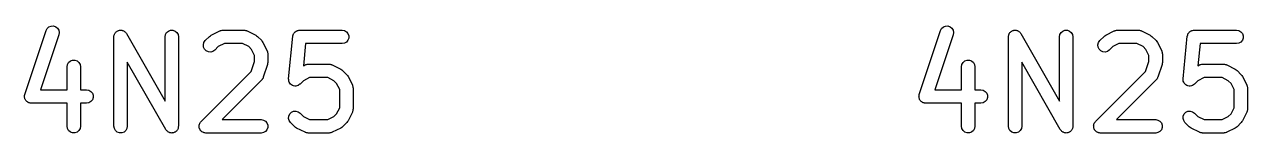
# Model space of a CAD drawing. Extents: x 10 to 287, y -200 to -10.
# Drawn here: x 148.16 to 161.84, y -93.26 to -92.06 of the extents above; entities that cross this region are included whole.
import ezdxf

# ---------------------------------------------------------------- set-up
doc = ezdxf.new("R2010")
doc.units = 0
doc.header["$MEASUREMENT"] = 0
doc.layers.add('BLACK', color=7, linetype='CONTINUOUS')

msp = doc.modelspace()

# ---------------------------------------------------------------- linework, layer by layer
at = {"layer": 'Black'}
for p, q in [((148.167, -92.8253), (148.405, -92.111)), ((148.547, -92.1585), (148.342, -92.774)), ((148.405, -92.111), (148.417, -92.0881)), ((148.417, -92.0881), (148.437, -92.0709)), ((148.437, -92.0709), (148.461, -92.0613)), ((148.461, -92.0613), (148.487, -92.0606)), ((148.487, -92.0606), (148.512, -92.0688)), ((148.512, -92.0688), (148.532, -92.085)), ((148.532, -92.085), (148.546, -92.1072)), ((148.546, -92.1072), (148.551, -92.1327)), ((148.551, -92.1327), (148.547, -92.1585)), ((149.167, -92.163), (149.168, -92.1567)), ((149.168, -92.1567), (149.171, -92.1509)), ((149.171, -92.1509), (149.173, -92.1446)), ((149.173, -92.1446), (149.177, -92.1397)), ((149.177, -92.1397), (149.181, -92.1342)), ((149.181, -92.1342), (149.186, -92.1298)), ((149.186, -92.1298), (149.19, -92.1247)), ((149.19, -92.1247), (149.196, -92.1215)), ((149.196, -92.1215), (149.201, -92.1174)), ((149.201, -92.1174), (149.207, -92.1151)), ((149.207, -92.1151), (149.213, -92.1118)), ((149.213, -92.1118), (149.219, -92.1107)), ((149.219, -92.1107), (149.225, -92.1085)), ((149.225, -92.1085), (149.232, -92.1085)), ((149.232, -92.1085), (149.238, -92.1074)), ((149.238, -92.1074), (149.245, -92.1085)), ((149.245, -92.1085), (149.251, -92.1085)), ((149.251, -92.1085), (149.257, -92.1108)), ((149.257, -92.1108), (149.264, -92.112)), ((149.264, -92.112), (149.27, -92.1152)), ((149.27, -92.1152), (149.276, -92.1174)), ((149.276, -92.1174), (149.281, -92.1218)), ((149.281, -92.1218), (149.287, -92.1251)), ((149.287, -92.1251), (149.291, -92.1301)), ((149.291, -92.1301), (149.296, -92.1342)), ((149.296, -92.1342), (149.299, -92.14)), ((149.299, -92.14), (149.303, -92.1452)), ((149.303, -92.1452), (149.735, -92.9)), ((149.735, -92.1824), (149.739, -92.1567)), ((149.739, -92.1567), (149.752, -92.1342)), ((149.752, -92.1342), (149.772, -92.1174)), ((149.772, -92.1174), (149.796, -92.1085)), ((149.796, -92.1085), (149.823, -92.1085)), ((149.823, -92.1085), (149.847, -92.1174)), ((149.847, -92.1174), (149.867, -92.1342)), ((149.867, -92.1342), (149.88, -92.1567)), ((149.88, -92.1567), (149.885, -92.1824)), ((150.252, -92.1629), (150.347, -92.1153)), ((150.347, -92.1153), (150.352, -92.1141)), ((150.352, -92.1141), (150.355, -92.1119)), ((150.355, -92.1119), (150.364, -92.1104)), ((150.364, -92.1104), (150.372, -92.1079)), ((150.372, -92.1079), (150.377, -92.1081)), ((150.377, -92.1081), (150.381, -92.1074)), ((150.381, -92.1074), (150.619, -92.1074)), ((150.619, -92.1074), (150.623, -92.1081)), ((150.623, -92.1081), (150.628, -92.1079)), ((150.628, -92.1079), (150.636, -92.1104)), ((150.636, -92.1104), (150.645, -92.1119)), ((150.645, -92.1119), (150.648, -92.1141)), ((150.648, -92.1141), (150.653, -92.1153)), ((150.653, -92.1153), (150.748, -92.1629)), ((151.164, -92.1694), (151.168, -92.1597)), ((151.168, -92.1597), (151.171, -92.1498)), ((151.171, -92.1498), (151.172, -92.1475)), ((151.172, -92.1475), (151.173, -92.1449)), ((151.173, -92.1449), (151.18, -92.137)), ((151.18, -92.137), (151.186, -92.1287)), ((151.186, -92.1287), (151.188, -92.1271)), ((151.188, -92.1271), (151.19, -92.1249)), ((151.19, -92.1249), (151.199, -92.1198)), ((151.199, -92.1198), (151.207, -92.114)), ((151.207, -92.114), (151.21, -92.1133)), ((151.21, -92.1133), (151.212, -92.1119)), ((151.212, -92.1119), (151.223, -92.1101)), ((151.223, -92.1101), (151.232, -92.1076)), ((151.232, -92.1076), (151.235, -92.1079)), ((151.235, -92.1079), (151.238, -92.1074)), ((151.238, -92.1074), (151.714, -92.1074)), ((151.714, -92.1074), (151.74, -92.1119)), ((151.74, -92.1119), (151.762, -92.1249)), ((151.762, -92.1249), (151.779, -92.1449)), ((151.779, -92.1449), (151.788, -92.1694)), ((158.167, -92.8253), (158.405, -92.111)), ((158.547, -92.1585), (158.342, -92.774)), ((158.405, -92.111), (158.417, -92.0881)), ((158.417, -92.0881), (158.437, -92.0709)), ((158.437, -92.0709), (158.461, -92.0613)), ((158.461, -92.0613), (158.487, -92.0606)), ((158.487, -92.0606), (158.512, -92.0688)), ((158.512, -92.0688), (158.532, -92.085)), ((158.532, -92.085), (158.546, -92.1072)), ((158.546, -92.1072), (158.551, -92.1327)), ((158.551, -92.1327), (158.547, -92.1585)), ((159.167, -92.163), (159.168, -92.1567)), ((159.168, -92.1567), (159.171, -92.1509)), ((159.171, -92.1509), (159.173, -92.1446)), ((159.173, -92.1446), (159.177, -92.1397)), ((159.177, -92.1397), (159.181, -92.1342)), ((159.181, -92.1342), (159.186, -92.1298)), ((159.186, -92.1298), (159.19, -92.1247)), ((159.19, -92.1247), (159.196, -92.1215)), ((159.196, -92.1215), (159.201, -92.1174)), ((159.201, -92.1174), (159.207, -92.1151)), ((159.207, -92.1151), (159.213, -92.1118)), ((159.213, -92.1118), (159.219, -92.1107)), ((159.219, -92.1107), (159.225, -92.1085)), ((159.225, -92.1085), (159.232, -92.1085)), ((159.232, -92.1085), (159.238, -92.1074)), ((159.238, -92.1074), (159.245, -92.1085)), ((159.245, -92.1085), (159.251, -92.1085)), ((159.251, -92.1085), (159.257, -92.1108)), ((159.257, -92.1108), (159.264, -92.112)), ((159.264, -92.112), (159.27, -92.1152)), ((159.27, -92.1152), (159.276, -92.1174)), ((159.276, -92.1174), (159.281, -92.1218)), ((159.281, -92.1218), (159.287, -92.1251)), ((159.287, -92.1251), (159.291, -92.1301)), ((159.291, -92.1301), (159.296, -92.1342)), ((159.296, -92.1342), (159.299, -92.14)), ((159.299, -92.14), (159.303, -92.1452)), ((159.303, -92.1452), (159.735, -92.9)), ((159.735, -92.1824), (159.739, -92.1567)), ((159.739, -92.1567), (159.752, -92.1342)), ((159.752, -92.1342), (159.772, -92.1174)), ((159.772, -92.1174), (159.796, -92.1085)), ((159.796, -92.1085), (159.823, -92.1085)), ((159.823, -92.1085), (159.847, -92.1174)), ((159.847, -92.1174), (159.867, -92.1342)), ((159.867, -92.1342), (159.88, -92.1567)), ((159.88, -92.1567), (159.885, -92.1824)), ((160.252, -92.1629), (160.347, -92.1153)), ((160.347, -92.1153), (160.352, -92.1141)), ((160.352, -92.1141), (160.355, -92.1119)), ((160.355, -92.1119), (160.364, -92.1104)), ((160.364, -92.1104), (160.372, -92.1079)), ((160.372, -92.1079), (160.377, -92.1081)), ((160.377, -92.1081), (160.381, -92.1074)), ((160.381, -92.1074), (160.619, -92.1074)), ((160.619, -92.1074), (160.623, -92.1081)), ((160.623, -92.1081), (160.628, -92.1079)), ((160.628, -92.1079), (160.636, -92.1104)), ((160.636, -92.1104), (160.645, -92.1119)), ((160.645, -92.1119), (160.648, -92.1141)), ((160.648, -92.1141), (160.653, -92.1153)), ((160.653, -92.1153), (160.748, -92.1629)), ((161.164, -92.1694), (161.168, -92.1597)), ((161.168, -92.1597), (161.171, -92.1498)), ((161.171, -92.1498), (161.172, -92.1475)), ((161.172, -92.1475), (161.173, -92.1449)), ((161.173, -92.1449), (161.18, -92.137)), ((161.18, -92.137), (161.186, -92.1287)), ((161.186, -92.1287), (161.188, -92.1271)), ((161.188, -92.1271), (161.19, -92.1249)), ((161.19, -92.1249), (161.199, -92.1198)), ((161.199, -92.1198), (161.207, -92.114)), ((161.207, -92.114), (161.21, -92.1133)), ((161.21, -92.1133), (161.212, -92.1119)), ((161.212, -92.1119), (161.223, -92.1101)), ((161.223, -92.1101), (161.232, -92.1076)), ((161.232, -92.1076), (161.235, -92.1079)), ((161.235, -92.1079), (161.238, -92.1074)), ((161.238, -92.1074), (161.714, -92.1074)), ((161.714, -92.1074), (161.74, -92.1119)), ((161.74, -92.1119), (161.762, -92.1249)), ((161.762, -92.1249), (161.779, -92.1449)), ((161.779, -92.1449), (161.788, -92.1694)), ((149.163, -92.1824), (149.164, -92.1758)), ((149.163, -93.1824), (149.163, -92.1824)), ((149.164, -92.169), (149.167, -92.163)), ((149.164, -92.1758), (149.164, -92.169)), ((149.735, -92.9), (149.735, -92.1824)), ((149.885, -92.1824), (149.885, -93.1824)), ((150.163, -92.2711), (150.17, -92.2459)), ((150.166, -92.297), (150.163, -92.2711)), ((150.177, -92.3206), (150.166, -92.297)), ((150.17, -92.2459), (150.185, -92.2246)), ((150.185, -92.2246), (150.233, -92.177)), ((150.233, -92.177), (150.243, -92.1701)), ((150.243, -92.1701), (150.252, -92.1629)), ((150.33, -92.2916), (150.291, -92.3307)), ((150.399, -92.2574), (150.33, -92.2916)), ((150.601, -92.2574), (150.399, -92.2574)), ((150.67, -92.2916), (150.601, -92.2574)), ((150.7, -92.322), (150.67, -92.2916)), ((150.748, -92.1629), (150.757, -92.1701)), ((150.757, -92.1701), (150.767, -92.177)), ((150.767, -92.177), (150.815, -92.2246)), ((150.815, -92.2246), (150.822, -92.2344)), ((150.822, -92.2344), (150.829, -92.2441)), ((150.829, -92.2441), (150.877, -92.3393)), ((151.116, -92.6511), (151.163, -92.1749)), ((151.163, -92.1749), (151.164, -92.1722)), ((151.164, -92.1722), (151.164, -92.1694)), ((151.306, -92.2574), (151.281, -92.5056)), ((151.714, -92.2574), (151.306, -92.2574)), ((151.74, -92.2529), (151.714, -92.2574)), ((151.762, -92.2398), (151.74, -92.2529)), ((151.779, -92.2199), (151.762, -92.2398)), ((151.788, -92.1954), (151.779, -92.2199)), ((151.788, -92.1694), (151.788, -92.1954)), ((159.163, -92.1824), (159.164, -92.1758)), ((159.163, -93.1824), (159.163, -92.1824)), ((159.164, -92.169), (159.167, -92.163)), ((159.164, -92.1758), (159.164, -92.169)), ((159.735, -92.9), (159.735, -92.1824)), ((159.885, -92.1824), (159.885, -93.1824)), ((160.163, -92.2711), (160.17, -92.2459)), ((160.166, -92.297), (160.163, -92.2711)), ((160.177, -92.3206), (160.166, -92.297)), ((160.17, -92.2459), (160.185, -92.2246)), ((160.185, -92.2246), (160.233, -92.177)), ((160.233, -92.177), (160.243, -92.1701)), ((160.243, -92.1701), (160.252, -92.1629)), ((160.33, -92.2916), (160.291, -92.3307)), ((160.399, -92.2574), (160.33, -92.2916)), ((160.601, -92.2574), (160.399, -92.2574)), ((160.67, -92.2916), (160.601, -92.2574)), ((160.7, -92.322), (160.67, -92.2916)), ((160.748, -92.1629), (160.757, -92.1701)), ((160.757, -92.1701), (160.767, -92.177)), ((160.767, -92.177), (160.815, -92.2246)), ((160.815, -92.2246), (160.822, -92.2344)), ((160.822, -92.2344), (160.829, -92.2441)), ((160.829, -92.2441), (160.877, -92.3393)), ((161.116, -92.6511), (161.163, -92.1749)), ((161.163, -92.1749), (161.164, -92.1722)), ((161.164, -92.1722), (161.164, -92.1694)), ((161.306, -92.2574), (161.281, -92.5056)), ((161.714, -92.2574), (161.306, -92.2574)), ((161.74, -92.2529), (161.714, -92.2574)), ((161.762, -92.2398), (161.74, -92.2529)), ((161.779, -92.2199), (161.762, -92.2398)), ((161.788, -92.1954), (161.779, -92.2199)), ((161.788, -92.1694), (161.788, -92.1954)), ((150.195, -92.3391), (150.177, -92.3206)), ((150.219, -92.3501), (150.195, -92.3391)), ((150.245, -92.3523), (150.219, -92.3501)), ((150.27, -92.3456), (150.245, -92.3523)), ((150.291, -92.3307), (150.27, -92.3456)), ((150.735, -92.3906), (150.7, -92.322)), ((150.735, -92.4559), (150.735, -92.3906)), ((150.877, -92.3393), (150.878, -92.3435)), ((150.878, -92.3435), (150.88, -92.3472)), ((150.88, -92.3472), (150.882, -92.3559)), ((150.882, -92.3559), (150.884, -92.3643)), ((150.884, -92.3643), (150.884, -92.3686)), ((150.884, -92.3686), (150.885, -92.3729)), ((150.885, -92.3729), (150.885, -92.4681)), ((160.195, -92.3391), (160.177, -92.3206)), ((160.219, -92.3501), (160.195, -92.3391)), ((160.245, -92.3523), (160.219, -92.3501)), ((160.27, -92.3456), (160.245, -92.3523)), ((160.291, -92.3307), (160.27, -92.3456)), ((160.735, -92.3906), (160.7, -92.322)), ((160.735, -92.4559), (160.735, -92.3906)), ((160.877, -92.3393), (160.878, -92.3435)), ((160.878, -92.3435), (160.88, -92.3472)), ((160.88, -92.3472), (160.882, -92.3559)), ((160.882, -92.3559), (160.884, -92.3643)), ((160.884, -92.3643), (160.884, -92.3686)), ((160.884, -92.3686), (160.885, -92.3729)), ((160.885, -92.3729), (160.885, -92.4681)), ((148.639, -92.5157), (148.644, -92.4901)), ((148.639, -92.774), (148.639, -92.5157)), ((148.644, -92.4901), (148.657, -92.4675)), ((148.657, -92.4675), (148.677, -92.4508)), ((148.677, -92.4508), (148.701, -92.4419)), ((148.701, -92.4419), (148.727, -92.4419)), ((148.727, -92.4419), (148.752, -92.4508)), ((148.752, -92.4508), (148.772, -92.4675)), ((148.772, -92.4675), (148.785, -92.4901)), ((148.785, -92.4901), (148.789, -92.5157)), ((148.789, -92.5157), (148.789, -92.774)), ((149.744, -93.2196), (149.313, -92.4648)), ((149.313, -92.4648), (149.313, -93.1824)), ((150.137, -93.1293), (150.696, -92.5704)), ((150.696, -92.5704), (150.735, -92.4559)), ((150.881, -92.4918), (150.833, -92.6347)), ((150.882, -92.4799), (150.881, -92.4918)), ((150.885, -92.4681), (150.882, -92.4799)), ((151.281, -92.5056), (151.3, -92.4963)), ((151.3, -92.4963), (151.304, -92.495)), ((151.304, -92.495), (151.308, -92.4929)), ((151.308, -92.4929), (151.316, -92.4913)), ((151.316, -92.4913), (151.325, -92.4888)), ((151.325, -92.4888), (151.329, -92.4891)), ((151.329, -92.4891), (151.333, -92.4883)), ((151.333, -92.4883), (151.571, -92.4883)), ((151.571, -92.4883), (151.576, -92.4891)), ((151.576, -92.4891), (151.58, -92.4888)), ((151.58, -92.4888), (151.588, -92.4913)), ((151.588, -92.4913), (151.597, -92.4929)), ((151.597, -92.4929), (151.601, -92.495)), ((151.601, -92.495), (151.605, -92.4963)), ((151.605, -92.4963), (151.7, -92.5439)), ((151.7, -92.5439), (151.71, -92.551)), ((151.71, -92.551), (151.72, -92.5579)), ((151.72, -92.5579), (151.767, -92.6055)), ((158.639, -92.5157), (158.644, -92.4901)), ((158.639, -92.774), (158.639, -92.5157)), ((158.644, -92.4901), (158.657, -92.4675)), ((158.657, -92.4675), (158.677, -92.4508)), ((158.677, -92.4508), (158.701, -92.4419)), ((158.701, -92.4419), (158.727, -92.4419)), ((158.727, -92.4419), (158.752, -92.4508)), ((158.752, -92.4508), (158.772, -92.4675)), ((158.772, -92.4675), (158.785, -92.4901)), ((158.785, -92.4901), (158.789, -92.5157)), ((158.789, -92.5157), (158.789, -92.774)), ((159.744, -93.2196), (159.313, -92.4648)), ((159.313, -92.4648), (159.313, -93.1824)), ((160.137, -93.1293), (160.696, -92.5704)), ((160.696, -92.5704), (160.735, -92.4559)), ((160.881, -92.4918), (160.833, -92.6347)), ((160.882, -92.4799), (160.881, -92.4918)), ((160.885, -92.4681), (160.882, -92.4799)), ((161.281, -92.5056), (161.3, -92.4963)), ((161.3, -92.4963), (161.304, -92.495)), ((161.304, -92.495), (161.308, -92.4929)), ((161.308, -92.4929), (161.316, -92.4913)), ((161.316, -92.4913), (161.325, -92.4888)), ((161.325, -92.4888), (161.329, -92.4891)), ((161.329, -92.4891), (161.333, -92.4883)), ((161.333, -92.4883), (161.571, -92.4883)), ((161.571, -92.4883), (161.576, -92.4891)), ((161.576, -92.4891), (161.58, -92.4888)), ((161.58, -92.4888), (161.588, -92.4913)), ((161.588, -92.4913), (161.597, -92.4929)), ((161.597, -92.4929), (161.601, -92.495)), ((161.601, -92.495), (161.605, -92.4963)), ((161.605, -92.4963), (161.7, -92.5439)), ((161.7, -92.5439), (161.71, -92.551)), ((161.71, -92.551), (161.72, -92.5579)), ((161.72, -92.5579), (161.767, -92.6055)), ((150.815, -92.664), (150.372, -93.1074)), ((150.817, -92.6604), (150.815, -92.664)), ((150.821, -92.6576), (150.817, -92.6604)), ((150.825, -92.6499), (150.821, -92.6576)), ((150.83, -92.6426), (150.825, -92.6499)), ((150.831, -92.6385), (150.83, -92.6426)), ((150.833, -92.6347), (150.831, -92.6385)), ((151.116, -92.6516), (151.116, -92.6511)), ((151.116, -92.652), (151.116, -92.6516)), ((151.117, -92.6645), (151.116, -92.652)), ((151.118, -92.6771), (151.117, -92.6645)), ((151.118, -92.6775), (151.118, -92.6771)), ((151.118, -92.678), (151.118, -92.6775)), ((151.123, -92.6894), (151.118, -92.678)), ((151.129, -92.7008), (151.123, -92.6894)), ((151.129, -92.7012), (151.129, -92.7008)), ((151.129, -92.7016), (151.129, -92.7012)), ((151.138, -92.7105), (151.129, -92.7016)), ((151.283, -92.6726), (151.244, -92.7116)), ((151.351, -92.6383), (151.283, -92.6726)), ((151.554, -92.6383), (151.351, -92.6383)), ((151.622, -92.6726), (151.554, -92.6383)), ((151.653, -92.703), (151.622, -92.6726)), ((151.687, -92.7715), (151.653, -92.703)), ((151.767, -92.6055), (151.774, -92.6154)), ((151.774, -92.6154), (151.781, -92.625)), ((151.781, -92.625), (151.829, -92.7203)), ((160.815, -92.664), (160.372, -93.1074)), ((160.817, -92.6604), (160.815, -92.664)), ((160.821, -92.6576), (160.817, -92.6604)), ((160.825, -92.6499), (160.821, -92.6576)), ((160.83, -92.6426), (160.825, -92.6499)), ((160.831, -92.6385), (160.83, -92.6426)), ((160.833, -92.6347), (160.831, -92.6385)), ((161.116, -92.6516), (161.116, -92.6511)), ((161.116, -92.652), (161.116, -92.6516)), ((161.117, -92.6645), (161.116, -92.652)), ((161.118, -92.6771), (161.117, -92.6645)), ((161.118, -92.6775), (161.118, -92.6771)), ((161.118, -92.678), (161.118, -92.6775)), ((161.123, -92.6894), (161.118, -92.678)), ((161.129, -92.7008), (161.123, -92.6894)), ((161.129, -92.7012), (161.129, -92.7008)), ((161.129, -92.7016), (161.129, -92.7012)), ((161.138, -92.7105), (161.129, -92.7016)), ((161.283, -92.6726), (161.244, -92.7116)), ((161.351, -92.6383), (161.283, -92.6726)), ((161.554, -92.6383), (161.351, -92.6383)), ((161.622, -92.6726), (161.554, -92.6383)), ((161.653, -92.703), (161.622, -92.6726)), ((161.687, -92.7715), (161.653, -92.703)), ((161.767, -92.6055), (161.774, -92.6154)), ((161.774, -92.6154), (161.781, -92.625)), ((161.781, -92.625), (161.829, -92.7203)), ((148.163, -92.8511), (148.164, -92.8436)), ((148.164, -92.836), (148.166, -92.8308)), ((148.164, -92.8436), (148.164, -92.836)), ((148.166, -92.8308), (148.167, -92.8253)), ((148.342, -92.774), (148.639, -92.774)), ((148.789, -92.774), (148.857, -92.774)), ((148.857, -92.774), (148.883, -92.7786)), ((148.883, -92.7786), (148.905, -92.7916)), ((148.905, -92.7916), (148.922, -92.8115)), ((148.922, -92.8115), (148.931, -92.836)), ((148.931, -92.836), (148.931, -92.8621)), ((151.147, -92.7195), (151.138, -92.7105)), ((151.147, -92.7197), (151.147, -92.7195)), ((151.147, -92.72), (151.147, -92.7197)), ((151.159, -92.7253), (151.147, -92.72)), ((151.17, -92.7308), (151.159, -92.7253)), ((151.171, -92.7308), (151.17, -92.7308)), ((151.171, -92.731), (151.171, -92.7308)), ((151.184, -92.7321), (151.171, -92.731)), ((151.196, -92.7334), (151.184, -92.7321)), ((151.197, -92.7332), (151.196, -92.7334)), ((151.209, -92.73), (151.197, -92.7333)), ((151.197, -92.7333), (151.197, -92.7332)), ((151.221, -92.7269), (151.209, -92.73)), ((151.222, -92.7267), (151.221, -92.7269)), ((151.232, -92.7193), (151.222, -92.7265)), ((151.222, -92.7265), (151.222, -92.7267)), ((151.243, -92.7123), (151.232, -92.7193)), ((151.244, -92.7116), (151.243, -92.7119)), ((151.243, -92.7119), (151.243, -92.7123)), ((151.687, -92.9742), (151.687, -92.7715)), ((151.829, -92.7203), (151.83, -92.7244)), ((151.83, -92.7244), (151.832, -92.7282)), ((151.832, -92.7282), (151.834, -92.7368)), ((151.834, -92.7368), (151.836, -92.7452)), ((151.836, -92.7452), (151.836, -92.7496)), ((151.836, -92.7496), (151.837, -92.7538)), ((151.837, -92.7538), (151.837, -92.9919)), ((158.163, -92.8511), (158.164, -92.8436)), ((158.164, -92.836), (158.166, -92.8308)), ((158.164, -92.8436), (158.164, -92.836)), ((158.166, -92.8308), (158.167, -92.8253)), ((158.342, -92.774), (158.639, -92.774)), ((158.789, -92.774), (158.857, -92.774)), ((158.857, -92.774), (158.883, -92.7786)), ((158.883, -92.7786), (158.905, -92.7916)), ((158.905, -92.7916), (158.922, -92.8115)), ((158.922, -92.8115), (158.931, -92.836)), ((158.931, -92.836), (158.931, -92.8621)), ((161.147, -92.7195), (161.138, -92.7105)), ((161.147, -92.7197), (161.147, -92.7195)), ((161.147, -92.72), (161.147, -92.7197)), ((161.159, -92.7253), (161.147, -92.72)), ((161.17, -92.7308), (161.159, -92.7253)), ((161.171, -92.7308), (161.17, -92.7308)), ((161.171, -92.731), (161.171, -92.7308)), ((161.184, -92.7321), (161.171, -92.731)), ((161.196, -92.7334), (161.184, -92.7321)), ((161.197, -92.7332), (161.196, -92.7334)), ((161.209, -92.73), (161.197, -92.7333)), ((161.197, -92.7333), (161.197, -92.7332)), ((161.221, -92.7269), (161.209, -92.73)), ((161.222, -92.7267), (161.221, -92.7269)), ((161.232, -92.7193), (161.222, -92.7265)), ((161.222, -92.7265), (161.222, -92.7267)), ((161.243, -92.7123), (161.232, -92.7193)), ((161.244, -92.7116), (161.243, -92.7119)), ((161.243, -92.7119), (161.243, -92.7123)), ((161.687, -92.9742), (161.687, -92.7715)), ((161.829, -92.7203), (161.83, -92.7244)), ((161.83, -92.7244), (161.832, -92.7282)), ((161.832, -92.7282), (161.834, -92.7368)), ((161.834, -92.7368), (161.836, -92.7452)), ((161.836, -92.7452), (161.836, -92.7496)), ((161.836, -92.7496), (161.837, -92.7538)), ((161.837, -92.7538), (161.837, -92.9919)), ((148.164, -92.8565), (148.163, -92.8511)), ((148.164, -92.8621), (148.164, -92.8565)), ((148.167, -92.8692), (148.164, -92.8621)), ((148.168, -92.8766), (148.167, -92.8692)), ((148.171, -92.8813), (148.168, -92.8766)), ((148.173, -92.8865), (148.171, -92.8813)), ((148.178, -92.8924), (148.173, -92.8865)), ((148.182, -92.8988), (148.178, -92.8924)), ((148.186, -92.9023), (148.182, -92.8988)), ((148.19, -92.9065), (148.186, -92.9023)), ((148.196, -92.9103), (148.19, -92.9065)), ((148.202, -92.915), (148.196, -92.9103)), ((148.208, -92.9168), (148.202, -92.915)), ((148.212, -92.9195), (148.208, -92.9168)), ((148.22, -92.9208), (148.212, -92.9195)), ((148.227, -92.9232), (148.22, -92.9208)), ((148.233, -92.9231), (148.227, -92.9232)), ((148.238, -92.924), (148.233, -92.9231)), ((148.639, -92.924), (148.238, -92.924)), ((148.639, -93.1824), (148.639, -92.924)), ((148.857, -92.924), (148.789, -92.924)), ((148.789, -92.924), (148.789, -93.1824)), ((148.883, -92.9195), (148.857, -92.924)), ((148.905, -92.9065), (148.883, -92.9195)), ((148.922, -92.8865), (148.905, -92.9065)), ((148.931, -92.8621), (148.922, -92.8865)), ((151.653, -93.0427), (151.687, -92.9742)), ((158.164, -92.8565), (158.163, -92.8511)), ((158.164, -92.8621), (158.164, -92.8565)), ((158.167, -92.8692), (158.164, -92.8621)), ((158.168, -92.8766), (158.167, -92.8692)), ((158.171, -92.8813), (158.168, -92.8766)), ((158.173, -92.8865), (158.171, -92.8813)), ((158.178, -92.8924), (158.173, -92.8865)), ((158.182, -92.8988), (158.178, -92.8924)), ((158.186, -92.9023), (158.182, -92.8988)), ((158.19, -92.9065), (158.186, -92.9023)), ((158.196, -92.9103), (158.19, -92.9065)), ((158.202, -92.915), (158.196, -92.9103)), ((158.208, -92.9168), (158.202, -92.915)), ((158.212, -92.9195), (158.208, -92.9168)), ((158.22, -92.9208), (158.212, -92.9195)), ((158.227, -92.9232), (158.22, -92.9208)), ((158.233, -92.9231), (158.227, -92.9232)), ((158.238, -92.924), (158.233, -92.9231)), ((158.639, -92.924), (158.238, -92.924)), ((158.639, -93.1824), (158.639, -92.924)), ((158.857, -92.924), (158.789, -92.924)), ((158.789, -92.924), (158.789, -93.1824)), ((158.883, -92.9195), (158.857, -92.924)), ((158.905, -92.9065), (158.883, -92.9195)), ((158.922, -92.8865), (158.905, -92.9065)), ((158.931, -92.8621), (158.922, -92.8865)), ((161.653, -93.0427), (161.687, -92.9742)), ((150.372, -93.1074), (150.81, -93.1074)), ((150.81, -93.1074), (150.835, -93.1119)), ((150.835, -93.1119), (150.858, -93.1249)), ((151.116, -93.0937), (151.118, -93.0677)), ((151.123, -93.1188), (151.116, -93.0937)), ((151.118, -93.0677), (151.129, -93.0441)), ((151.137, -93.1402), (151.123, -93.1188)), ((151.129, -93.0441), (151.147, -93.0257)), ((151.147, -93.0257), (151.171, -93.0147)), ((151.171, -93.0147), (151.197, -93.0124)), ((151.197, -93.0124), (151.222, -93.0192)), ((151.222, -93.0192), (151.244, -93.0341)), ((151.244, -93.0341), (151.283, -93.0731)), ((151.283, -93.0731), (151.351, -93.1074)), ((151.351, -93.1074), (151.554, -93.1074)), ((151.554, -93.1074), (151.622, -93.0731)), ((151.622, -93.0731), (151.653, -93.0427)), ((151.829, -93.0254), (151.781, -93.1207)), ((151.83, -93.0213), (151.829, -93.0254)), ((151.832, -93.0176), (151.83, -93.0213)), ((151.834, -93.0089), (151.832, -93.0176)), ((151.836, -93.0005), (151.834, -93.0089)), ((151.837, -92.9919), (151.836, -92.9962)), ((151.836, -92.9962), (151.836, -93.0005)), ((160.372, -93.1074), (160.81, -93.1074)), ((160.81, -93.1074), (160.835, -93.1119)), ((160.835, -93.1119), (160.858, -93.1249)), ((161.116, -93.0937), (161.118, -93.0677)), ((161.123, -93.1188), (161.116, -93.0937)), ((161.118, -93.0677), (161.129, -93.0441)), ((161.137, -93.1402), (161.123, -93.1188)), ((161.129, -93.0441), (161.147, -93.0257)), ((161.147, -93.0257), (161.171, -93.0147)), ((161.171, -93.0147), (161.197, -93.0124)), ((161.197, -93.0124), (161.222, -93.0192)), ((161.222, -93.0192), (161.244, -93.0341)), ((161.244, -93.0341), (161.283, -93.0731)), ((161.283, -93.0731), (161.351, -93.1074)), ((161.351, -93.1074), (161.554, -93.1074)), ((161.554, -93.1074), (161.622, -93.0731)), ((161.622, -93.0731), (161.653, -93.0427)), ((161.829, -93.0254), (161.781, -93.1207)), ((161.83, -93.0213), (161.829, -93.0254)), ((161.832, -93.0176), (161.83, -93.0213)), ((161.834, -93.0089), (161.832, -93.0176)), ((161.836, -93.0005), (161.834, -93.0089)), ((161.837, -92.9919), (161.836, -92.9962)), ((161.836, -92.9962), (161.836, -93.0005)), ((148.644, -93.208), (148.639, -93.1824)), ((148.657, -93.2306), (148.644, -93.208)), ((148.677, -93.2473), (148.657, -93.2306)), ((148.701, -93.2562), (148.677, -93.2473)), ((148.727, -93.2562), (148.701, -93.2562)), ((148.752, -93.2473), (148.727, -93.2562)), ((148.772, -93.2306), (148.752, -93.2473)), ((148.785, -93.208), (148.772, -93.2306)), ((148.789, -93.1824), (148.785, -93.208)), ((149.168, -93.208), (149.163, -93.1824)), ((149.181, -93.2306), (149.168, -93.208)), ((149.201, -93.2473), (149.181, -93.2306)), ((149.225, -93.2562), (149.201, -93.2473)), ((149.251, -93.2562), (149.225, -93.2562)), ((149.276, -93.2473), (149.251, -93.2562)), ((149.296, -93.2306), (149.276, -93.2473)), ((149.309, -93.208), (149.296, -93.2306)), ((149.313, -93.1824), (149.309, -93.208)), ((149.749, -93.2248), (149.744, -93.2196)), ((149.752, -93.2306), (149.749, -93.2248)), ((149.757, -93.2347), (149.752, -93.2306)), ((149.761, -93.2396), (149.757, -93.2347)), ((149.767, -93.243), (149.761, -93.2396)), ((149.772, -93.2473), (149.767, -93.243)), ((149.778, -93.2495), (149.772, -93.2473)), ((149.784, -93.2527), (149.778, -93.2495)), ((149.79, -93.2539), (149.784, -93.2527)), ((149.796, -93.2562), (149.79, -93.2539)), ((149.803, -93.2562), (149.796, -93.2562)), ((149.809, -93.2574), (149.803, -93.2562)), ((149.816, -93.2562), (149.809, -93.2574)), ((149.823, -93.2562), (149.816, -93.2562)), ((149.829, -93.2541), (149.823, -93.2562)), ((149.835, -93.253), (149.829, -93.2541)), ((149.841, -93.2496), (149.835, -93.253)), ((149.847, -93.2473), (149.841, -93.2496)), ((149.852, -93.2432), (149.847, -93.2473)), ((149.857, -93.24), (149.852, -93.2432)), ((149.862, -93.2349), (149.857, -93.24)), ((149.867, -93.2306), (149.862, -93.2349)), ((149.87, -93.2251), (149.867, -93.2306)), ((149.874, -93.2202), (149.87, -93.2251)), ((149.877, -93.2139), (149.874, -93.2202)), ((149.88, -93.208), (149.877, -93.2139)), ((149.881, -93.2017), (149.88, -93.208)), ((149.883, -93.1957), (149.881, -93.2017)), ((149.885, -93.1824), (149.883, -93.189)), ((149.883, -93.189), (149.883, -93.1957)), ((150.116, -93.1758), (150.117, -93.1727)), ((150.117, -93.1856), (150.116, -93.1758)), ((150.117, -93.1694), (150.12, -93.1601)), ((150.117, -93.1727), (150.117, -93.1694)), ((150.117, -93.1954), (150.117, -93.1856)), ((150.118, -93.1985), (150.117, -93.1954)), ((150.118, -93.2018), (150.118, -93.1985)), ((150.122, -93.2107), (150.118, -93.2018)), ((150.12, -93.1601), (150.123, -93.1507)), ((150.126, -93.2199), (150.122, -93.2107)), ((150.123, -93.1507), (150.124, -93.148)), ((150.124, -93.148), (150.126, -93.1449)), ((150.126, -93.1449), (150.132, -93.1374)), ((150.128, -93.2224), (150.126, -93.2199)), ((150.129, -93.2254), (150.128, -93.2224)), ((150.136, -93.2323), (150.129, -93.2254)), ((150.132, -93.1374), (150.137, -93.1293)), ((150.142, -93.2398), (150.136, -93.2323)), ((150.145, -93.2415), (150.142, -93.2398)), ((150.147, -93.2438), (150.145, -93.2415)), ((150.156, -93.248), (150.147, -93.2438)), ((150.165, -93.2529), (150.156, -93.248)), ((150.168, -93.2534), (150.165, -93.2529)), ((150.171, -93.2548), (150.168, -93.2534)), ((150.181, -93.2557), (150.171, -93.2548)), ((150.19, -93.2574), (150.181, -93.2557)), ((150.835, -93.2529), (150.81, -93.2574)), ((150.858, -93.2398), (150.835, -93.2529)), ((150.858, -93.1249), (150.874, -93.1449)), ((150.874, -93.2199), (150.858, -93.2398)), ((150.874, -93.1449), (150.883, -93.1694)), ((150.883, -93.1954), (150.874, -93.2199)), ((150.883, -93.1694), (150.883, -93.1954)), ((151.185, -93.1878), (151.137, -93.1402)), ((151.195, -93.1947), (151.185, -93.1878)), ((151.205, -93.2018), (151.195, -93.1947)), ((151.3, -93.2495), (151.205, -93.2018)), ((151.304, -93.2507), (151.3, -93.2495)), ((151.308, -93.2529), (151.304, -93.2507)), ((151.316, -93.2544), (151.308, -93.2529)), ((151.325, -93.2569), (151.316, -93.2544)), ((151.329, -93.2566), (151.325, -93.2569)), ((151.333, -93.2574), (151.329, -93.2566)), ((151.576, -93.2566), (151.571, -93.2574)), ((151.58, -93.2569), (151.576, -93.2566)), ((151.588, -93.2544), (151.58, -93.2569)), ((151.597, -93.2529), (151.588, -93.2544)), ((151.601, -93.2507), (151.597, -93.2529)), ((151.605, -93.2495), (151.601, -93.2507)), ((151.7, -93.2018), (151.605, -93.2495)), ((151.71, -93.1947), (151.7, -93.2018)), ((151.72, -93.1878), (151.71, -93.1947)), ((151.767, -93.1402), (151.72, -93.1878)), ((151.774, -93.1303), (151.767, -93.1402)), ((151.781, -93.1207), (151.774, -93.1303)), ((158.644, -93.208), (158.639, -93.1824)), ((158.657, -93.2306), (158.644, -93.208)), ((158.677, -93.2473), (158.657, -93.2306)), ((158.701, -93.2562), (158.677, -93.2473)), ((158.727, -93.2562), (158.701, -93.2562)), ((158.752, -93.2473), (158.727, -93.2562)), ((158.772, -93.2306), (158.752, -93.2473)), ((158.785, -93.208), (158.772, -93.2306)), ((158.789, -93.1824), (158.785, -93.208)), ((159.168, -93.208), (159.163, -93.1824)), ((159.181, -93.2306), (159.168, -93.208)), ((159.201, -93.2473), (159.181, -93.2306)), ((159.225, -93.2562), (159.201, -93.2473)), ((159.251, -93.2562), (159.225, -93.2562)), ((159.276, -93.2473), (159.251, -93.2562)), ((159.296, -93.2306), (159.276, -93.2473)), ((159.309, -93.208), (159.296, -93.2306)), ((159.313, -93.1824), (159.309, -93.208)), ((159.749, -93.2248), (159.744, -93.2196)), ((159.752, -93.2306), (159.749, -93.2248)), ((159.757, -93.2347), (159.752, -93.2306)), ((159.761, -93.2396), (159.757, -93.2347)), ((159.767, -93.243), (159.761, -93.2396)), ((159.772, -93.2473), (159.767, -93.243)), ((159.778, -93.2495), (159.772, -93.2473)), ((159.784, -93.2527), (159.778, -93.2495)), ((159.79, -93.2539), (159.784, -93.2527)), ((159.796, -93.2562), (159.79, -93.2539)), ((159.803, -93.2562), (159.796, -93.2562)), ((159.809, -93.2574), (159.803, -93.2562)), ((159.816, -93.2562), (159.809, -93.2574)), ((159.823, -93.2562), (159.816, -93.2562)), ((159.829, -93.2541), (159.823, -93.2562)), ((159.835, -93.253), (159.829, -93.2541)), ((159.841, -93.2496), (159.835, -93.253)), ((159.847, -93.2473), (159.841, -93.2496)), ((159.852, -93.2432), (159.847, -93.2473)), ((159.857, -93.24), (159.852, -93.2432)), ((159.862, -93.2349), (159.857, -93.24)), ((159.867, -93.2306), (159.862, -93.2349)), ((159.87, -93.2251), (159.867, -93.2306)), ((159.874, -93.2202), (159.87, -93.2251)), ((159.877, -93.2139), (159.874, -93.2202)), ((159.88, -93.208), (159.877, -93.2139)), ((159.881, -93.2017), (159.88, -93.208)), ((159.883, -93.1957), (159.881, -93.2017)), ((159.885, -93.1824), (159.883, -93.189)), ((159.883, -93.189), (159.883, -93.1957)), ((160.116, -93.1758), (160.117, -93.1727)), ((160.117, -93.1856), (160.116, -93.1758)), ((160.117, -93.1694), (160.12, -93.1601)), ((160.117, -93.1727), (160.117, -93.1694)), ((160.117, -93.1954), (160.117, -93.1856)), ((160.118, -93.1985), (160.117, -93.1954)), ((160.118, -93.2018), (160.118, -93.1985)), ((160.122, -93.2107), (160.118, -93.2018)), ((160.12, -93.1601), (160.123, -93.1507)), ((160.126, -93.2199), (160.122, -93.2107)), ((160.123, -93.1507), (160.124, -93.148)), ((160.124, -93.148), (160.126, -93.1449)), ((160.126, -93.1449), (160.132, -93.1374)), ((160.128, -93.2224), (160.126, -93.2199)), ((160.129, -93.2254), (160.128, -93.2224)), ((160.136, -93.2323), (160.129, -93.2254)), ((160.132, -93.1374), (160.137, -93.1293)), ((160.142, -93.2398), (160.136, -93.2323)), ((160.145, -93.2415), (160.142, -93.2398)), ((160.147, -93.2438), (160.145, -93.2415)), ((160.156, -93.248), (160.147, -93.2438)), ((160.165, -93.2529), (160.156, -93.248)), ((160.168, -93.2534), (160.165, -93.2529)), ((160.171, -93.2548), (160.168, -93.2534)), ((160.181, -93.2557), (160.171, -93.2548)), ((160.19, -93.2574), (160.181, -93.2557)), ((160.835, -93.2529), (160.81, -93.2574)), ((160.858, -93.2398), (160.835, -93.2529)), ((160.858, -93.1249), (160.874, -93.1449)), ((160.874, -93.2199), (160.858, -93.2398)), ((160.874, -93.1449), (160.883, -93.1694)), ((160.883, -93.1954), (160.874, -93.2199)), ((160.883, -93.1694), (160.883, -93.1954)), ((161.185, -93.1878), (161.137, -93.1402)), ((161.195, -93.1947), (161.185, -93.1878)), ((161.205, -93.2018), (161.195, -93.1947)), ((161.3, -93.2495), (161.205, -93.2018)), ((161.304, -93.2507), (161.3, -93.2495)), ((161.308, -93.2529), (161.304, -93.2507)), ((161.316, -93.2544), (161.308, -93.2529)), ((161.325, -93.2569), (161.316, -93.2544)), ((161.329, -93.2566), (161.325, -93.2569)), ((161.333, -93.2574), (161.329, -93.2566)), ((161.576, -93.2566), (161.571, -93.2574)), ((161.58, -93.2569), (161.576, -93.2566)), ((161.588, -93.2544), (161.58, -93.2569)), ((161.597, -93.2529), (161.588, -93.2544)), ((161.601, -93.2507), (161.597, -93.2529)), ((161.605, -93.2495), (161.601, -93.2507)), ((161.7, -93.2018), (161.605, -93.2495)), ((161.71, -93.1947), (161.7, -93.2018)), ((161.72, -93.1878), (161.71, -93.1947)), ((161.767, -93.1402), (161.72, -93.1878)), ((161.774, -93.1303), (161.767, -93.1402)), ((161.781, -93.1207), (161.774, -93.1303)), ((150.81, -93.2574), (150.19, -93.2574)), ((151.571, -93.2574), (151.333, -93.2574)), ((160.81, -93.2574), (160.19, -93.2574)), ((161.571, -93.2574), (161.333, -93.2574))]:
    msp.add_line(p, q, dxfattribs=at)

doc.saveas('drawing.dxf')
